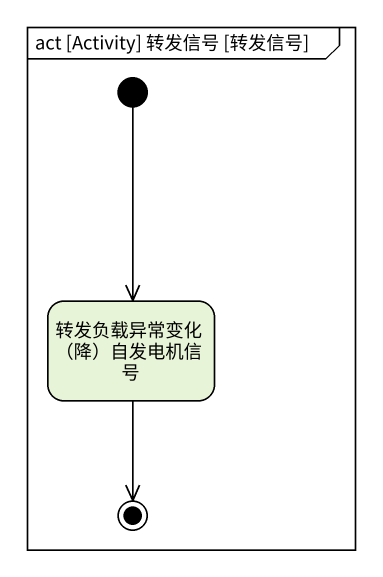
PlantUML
@startuml
mainframe act [Activity] 转发信号 [转发信号]
hide empty description
state "转发负载异常变化（降）自发电机信号" as 转发负载异常变化_降_自发电机信号
[*] --> 转发负载异常变化_降_自发电机信号
转发负载异常变化_降_自发电机信号 --> [*]
@enduml
